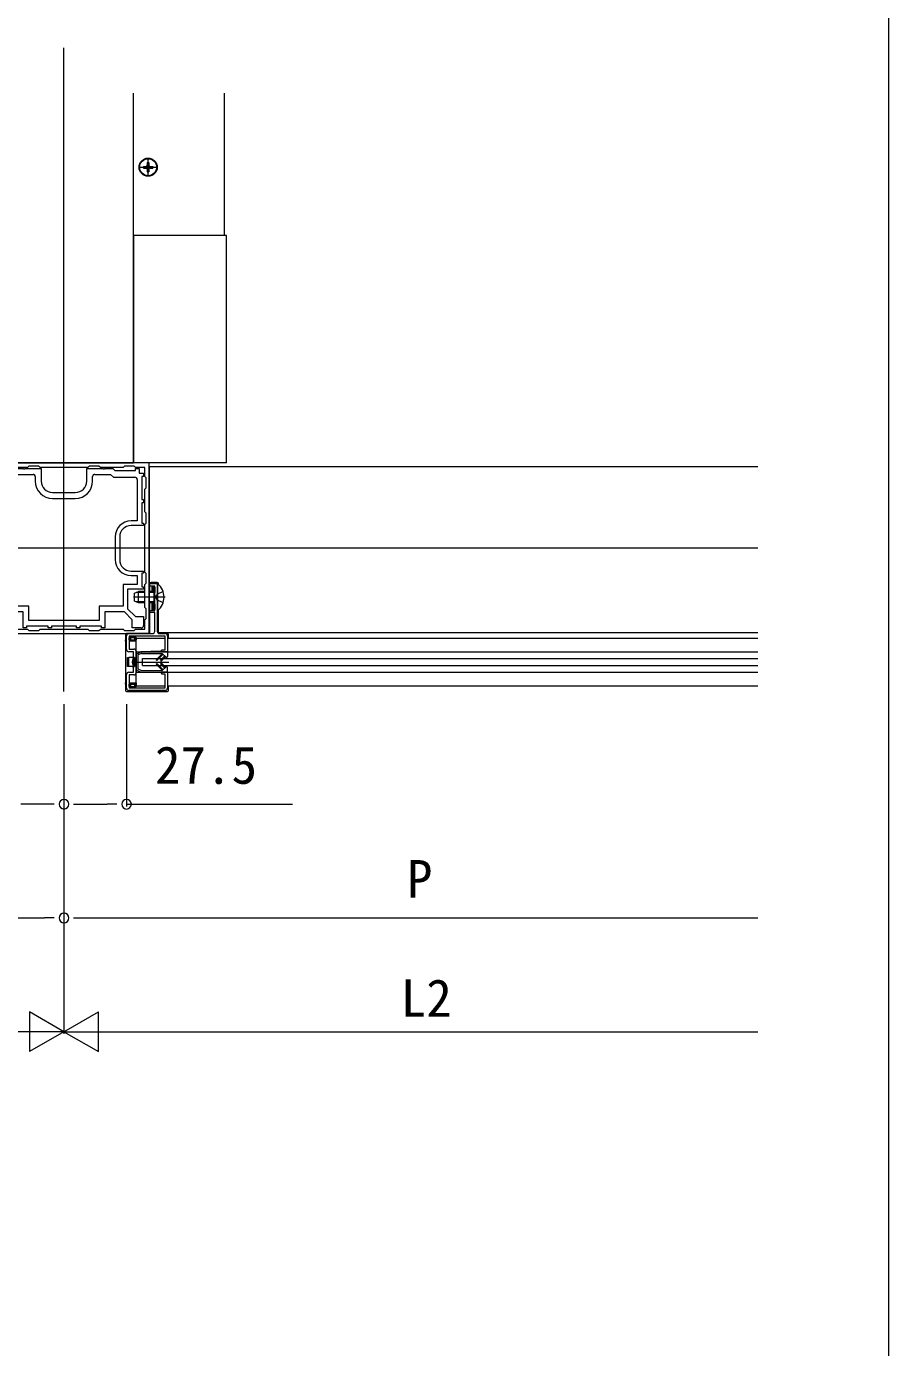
# Model space of a CAD drawing. Units: millimetres, scale not verified. Extents: x -990 to 990, y -1598 to 1604.
# Drawn here: x 611 to 990, y -659 to -78 of the extents above; entities that cross this region are included whole.
import ezdxf
from ezdxf.enums import TextEntityAlignment as Align

# ---------------------------------------------------------------- set-up
doc = ezdxf.new("R2010")
doc.units = ezdxf.units.MM
doc.header["$LTSCALE"] = 8
doc.linetypes.add('CHAIN2', pattern=[12, 9, -1, 1, -1])
doc.linetypes.add('DASHED3', pattern=[4, 3, -1])
for name, color, linetype, lineweight in [('0-0_0', 7, 'Continuous', 9), ('0-3_YKK_11', 2, 'Continuous', 9), ('0-4_YKK_12', 4, 'Continuous', 9), ('0-5_YKK_13', 6, 'Continuous', 9), ('0-6_YKK_D', 7, 'Continuous', 9)]:
    doc.layers.add(name, color=color, linetype=linetype, lineweight=lineweight)
doc.styles.add('ＭＳ ゴシック', font='')
doc.styles.get('ＭＳ ゴシック').set_extended_font_data('MS Gothic')

msp = doc.modelspace()

# ---------------------------------------------------------------- linework, layer by layer
at = {"layer": '0-0_0'}
msp.add_line((990, 1522.2), (990, -1597.8), dxfattribs=at)
at = {"layer": '0-3_YKK_11'}
for p, q in [((627.5, -370.188), (627.5, -87.188)), ((658, -269.688), (658, -107.188)), ((698, -107.188), (698, -169.688)), ((597, -269.688), (658, -269.688)), ((665, -271.188), (932.5, -271.188)), ((665, -271.188), (665, -344.188)), ((932.5, -307.188), (322.5, -307.188)), ((659.2, -346.688), (672, -346.688)), ((659.2, -367.688), (659.2, -346.688)), ((665, -344.188), (665.3, -344.188)), ((669, -344.188), (932.5, -344.188)), ((673, -346.688), (932.5, -346.688)), ((659.2, -352.688), (932.5, -352.688)), ((659.2, -361.688), (932.5, -361.688)), ((659.2, -367.688), (672, -367.688)), ((673, -367.688), (932.5, -367.688))]:
    msp.add_line(p, q, dxfattribs=at)
msp.add_circle((664.5, -139.688), 4, dxfattribs=at)
at = {"layer": '0-4_YKK_12'}
for p, q in [((662.45, -139.338), (662.45, -140.038)), ((662.45, -139.338), (663.65, -139.338)), ((664.15, -137.638), (664.85, -137.638)), ((664.15, -137.638), (664.15, -138.838)), ((664.5, -143.838), (664.5, -135.538)), ((664.85, -137.638), (664.85, -138.838)), ((665.35, -139.338), (666.55, -139.338)), ((666.55, -139.338), (666.55, -140.038)), ((660.35, -139.688), (668.65, -139.688)), ((662.45, -140.038), (663.65, -140.038)), ((664.15, -140.538), (664.15, -141.738)), ((664.15, -141.738), (664.85, -141.738)), ((664.85, -140.538), (664.85, -141.738)), ((665.35, -140.038), (666.55, -140.038)), ((699, -269.688), (658, -269.688)), ((665.3, -326.188), (665.3, -322.687)), ((668.501, -322.188), (665.799, -322.188)), ((666.2, -323.788), (666.2, -326.188)), ((666.235, -323.788), (666.2, -323.788)), ((666.9, -323.788), (666.9, -324.288)), ((667.4, -324.288), (666.9, -324.288)), ((666.9, -326.188), (666.9, -324.288)), ((667.4, -324.288), (667.4, -326.688)), ((668.5, -322.788), (668.5, -334.588)), ((668.748, -322.788), (668.5, -322.788)), ((668.748, -334.588), (668.748, -322.788)), ((669, -323.009), (669, -322.687)), ((658.5, -326.988), (660.2, -326.188)), ((658.5, -330.388), (658.5, -326.988)), ((660.2, -331.188), (658.5, -330.388)), ((663, -326.621), (659.28, -326.621)), ((663, -330.755), (659.28, -330.755)), ((663, -326.188), (660.2, -326.188)), ((660.2, -331.188), (660.2, -326.188)), ((667.1, -326.188), (665, -326.188)), ((667.1, -326.621), (665, -326.621)), ((667.1, -330.755), (665, -330.755)), ((667.1, -331.188), (667.1, -326.188)), ((667.1, -326.188), (667.4, -326.297)), ((667.1, -326.621), (667.4, -326.558)), ((667.1, -330.755), (667.4, -330.818)), ((663.027, -331.188), (660.2, -331.188)), ((667.1, -331.188), (665, -331.188)), ((665.3, -344.189), (665.3, -331.188)), ((666.2, -331.188), (666.2, -334.588)), ((666.235, -334.588), (666.2, -334.588)), ((666.261, -331.188), (666.261, -334.088)), ((666.9, -334.088), (666.9, -331.188)), ((666.9, -334.588), (666.9, -334.088)), ((667.4, -334.088), (666.9, -334.088)), ((667.1, -331.188), (667.4, -331.079)), ((667.4, -331.688), (667.4, -334.088)), ((668.748, -334.588), (668.5, -334.588)), ((669, -344.189), (669, -334.367)), ((654.5, -345.187), (654.5, -347.475)), ((655, -347.475), (654.5, -347.475)), ((654.561, -347.484), (654.5, -347.475)), ((654.561, -347.484), (655, -347.484)), ((655, -347.984), (654.592, -347.984)), ((654.592, -347.984), (654.592, -366.392)), ((664.801, -344.688), (654.999, -344.688)), ((656.2, -347.396), (656.2, -347.475)), ((656.2, -347.484), (659.2, -347.484)), ((659.2, -347.984), (656.2, -347.984)), ((656.7, -345.988), (656.7, -346.488)), ((656.7, -345.988), (658.7, -345.988)), ((658.7, -346.488), (656.7, -346.488)), ((656.7, -347.37), (658.7, -347.37)), ((658.7, -345.988), (658.7, -346.488)), ((659.2, -346.488), (658.7, -346.488)), ((659.2, -346.488), (659.2, -347.396)), ((659.2, -347.396), (659.2, -347.475)), ((659.2, -347.484), (659.2, -347.475)), ((673.001, -344.688), (669.499, -344.688)), ((673.5, -346.688), (673.5, -345.187)), ((659.3, -360.503), (659.3, -353.873)), ((659.466, -353.605), (661.24, -352.718)), ((661.402, -353.42), (660.166, -354.038)), ((670, -352.488), (661.367, -352.686)), ((661.536, -353.388), (670.705, -353.388)), ((668.169, -356.061), (670.773, -353.456)), ((668.523, -356.415), (671.127, -353.81)), ((670.3, -352.488), (670, -352.488)), ((673, -352.688), (670.5, -352.688)), ((670.705, -353.388), (672.403, -355.086)), ((673, -352.688), (673, -354.838)), ((655.5, -359.188), (655.5, -355.188)), ((655.5, -355.188), (656, -355.188)), ((656, -359.188), (655.5, -359.188)), ((657.5, -355.188), (656, -355.188)), ((658.5, -355.188), (657.5, -355.188)), ((657.5, -359.188), (658.5, -359.188)), ((658.5, -355.188), (658.5, -359.188)), ((660, -354.306), (660, -360.07)), ((662, -355.688), (932.5, -355.688)), ((662, -358.688), (662, -355.688)), ((662, -358.688), (932.5, -358.688)), ((668.169, -358.315), (670.773, -360.92)), ((668.523, -357.961), (671.127, -360.566)), ((670.07, -356.261), (671.824, -354.507)), ((670.07, -358.115), (671.824, -359.869)), ((672.177, -354.86), (670.424, -356.615)), ((672.177, -359.516), (670.424, -357.761)), ((670.705, -360.988), (672.403, -359.291)), ((673, -361.688), (673, -359.538)), ((659.466, -360.771), (661.24, -361.658)), ((661.402, -360.956), (660.166, -360.338)), ((670, -361.888), (661.367, -361.69)), ((661.536, -360.988), (670.705, -360.988)), ((670.3, -361.888), (670, -361.888)), ((673, -361.688), (670.5, -361.688)), ((654.561, -366.892), (654.5, -366.901)), ((654.5, -366.901), (655, -366.901)), ((654.5, -366.901), (654.5, -369.689)), ((655, -366.892), (654.561, -366.892)), ((654.592, -366.392), (655, -366.392)), ((654.999, -370.188), (673.001, -370.188)), ((656.2, -366.392), (659.2, -366.392)), ((659.2, -366.892), (656.2, -366.892)), ((656.2, -366.98), (656.2, -366.901)), ((656.2, -367.888), (656.2, -366.98)), ((656.2, -367.888), (656.7, -367.888)), ((658.7, -367.006), (656.7, -367.006)), ((656.7, -367.888), (658.7, -367.888)), ((658.7, -368.388), (658.7, -367.888)), ((659.2, -366.392), (659.2, -366.892)), ((659.2, -366.901), (659.2, -366.892)), ((659.2, -366.98), (659.2, -366.901)), ((673.5, -369.689), (673.5, -367.688))]:
    msp.add_line(p, q, dxfattribs=at)
at = {"layer": '0-4_YKK_12', "linetype": 'CHAIN2'}
for p, q in [((672, -328.688), (658, -328.688)), ((658.7, -357.188), (673.6, -357.188))]:
    msp.add_line(p, q, dxfattribs=at)
at = {"layer": '0-4_YKK_12', "linetype": 'DASHED3'}
for p, q in [((667.756, -328.688), (668.365, -327.543)), ((667.756, -328.688), (668.365, -329.833)), ((671.083, -326.188), (668.365, -327.543)), ((671.083, -331.188), (668.365, -329.833))]:
    msp.add_line(p, q, dxfattribs=at)
at = {"layer": '0-4_YKK_12'}
for points in [[(699, -269.688), (699, -169.688), (658, -169.688), (658, -269.688)], [(666.261, -324.288), (666.235, -323.788), (666.9, -323.788)], [(666.9, -324.288), (666.261, -324.288), (666.261, -326.188)], [(666.9, -334.588), (666.235, -334.588), (666.261, -334.088), (666.9, -334.088)], [(659.2, -347.396), (658.7, -347.37), (658.7, -346.488)], [(659.2, -366.392), (659.2, -347.984), (659.2, -347.484)], [(657.5, -359.188), (656, -359.188), (656, -355.188)], [(656.2, -366.98), (656.7, -367.006), (656.7, -367.888)], [(658.7, -368.388), (656.7, -368.388), (656.7, -367.888)]]:
    msp.add_lwpolyline(points, dxfattribs=at)
for points in [[(656.2, -346.488), (656.7, -346.488), (656.7, -347.37), (656.2, -347.396)], [(658.7, -367.888), (658.7, -367.006), (659.2, -366.98), (659.2, -367.888)]]:
    msp.add_lwpolyline(points, close=True, dxfattribs=at)
msp.add_circle((664.5, -139.688), 3.75, dxfattribs=at)
for centre, radius, start, end in [((663.65, -138.838), 0.5, 270, 0), ((665.35, -138.838), 0.5, 180, 270), ((663.65, -140.538), 0.5, 0, 90), ((665.35, -140.538), 0.5, 90, 180), ((666.9, -324.288), 0.5, 0, 90), ((663.8, -328.688), 7.7, 309.98312, 50.01688), ((666.9, -334.088), 0.5, 270, 0), ((656.7, -346.488), 0.5, 90, 180), ((658.7, -346.488), 0.5, 0, 90), ((659.6, -353.873), 0.3, 116.56506, 180), ((660.3, -354.306), 0.3, 116.56506, 180), ((661.374, -352.986), 0.3, 91.31691, 116.56506), ((661.536, -353.688), 0.3, 90, 116.56506), ((670.3, -352.688), 0.2, 0, 90), ((668.346, -356.238), 0.25, 135.00764, 315.00764), ((668.346, -358.138), 0.25, 44.99236, 224.99236), ((670.247, -356.438), 0.25, 135.00764, 315.00764), ((670.247, -357.938), 0.25, 44.99236, 224.99236), ((672.65, -354.838), 0.35, 225, 0), ((672.65, -359.538), 0.35, 0, 135), ((659.6, -360.503), 0.3, 180, 243.43494), ((660.3, -360.07), 0.3, 180, 243.43494), ((661.374, -361.39), 0.3, 243.43494, 268.68309), ((661.536, -360.688), 0.3, 243.43494, 270), ((670.3, -361.688), 0.2, 270, 0), ((656.7, -367.888), 0.5, 180, 270), ((658.7, -367.888), 0.5, 270, 0)]:
    msp.add_arc(centre, radius, start, end, dxfattribs=at)
for centre, major_axis, ratio, start_param, end_param in [((665.801, -322.689), (0.355, -0.355), 0.99628, 2.358058, 3.9251274), ((668.499, -322.689), (-0.355, -0.355), 0.99628, 2.358058, 3.9251274), ((655.001, -345.189), (0.355, -0.355), 0.99628, 2.358058, 3.9251274), ((654.561, -347.984), (0, -0.5), 0.061163, 1.5707963, 3.132866), ((664.799, -344.187), (0.355, -0.355), 0.99628, 5.4996506, 7.06672), ((669.501, -344.187), (-0.355, -0.355), 0.99628, 5.4996506, 7.06672), ((672.999, -345.189), (-0.355, -0.355), 0.99628, 2.358058, 3.9251274), ((658.5, -357.188), (0, -2), 0.5, 3.1415927, 6.2831853), ((655.001, -369.687), (0.355, 0.355), 0.99628, 2.358058, 3.9251274), ((654.561, -366.392), (0, -0.5), 0.061163, 0.0087266, 1.5707963), ((672.999, -369.687), (-0.355, 0.355), 0.99628, 2.358058, 3.9251274)]:
    msp.add_ellipse(centre, major_axis=major_axis, ratio=ratio, start_param=start_param, end_param=end_param, dxfattribs=at)
at = {"layer": '0-5_YKK_13'}
for p, q in [((627.5, -375.688), (627.5, -420.688)), ((627.5, -375.688), (627.5, -470.688)), ((627.5, -375.688), (627.5, -470.688)), ((627.5, -375.688), (627.5, -520.688)), ((627.5, -375.688), (627.5, -520.688)), ((627.5, -375.688), (627.5, -420.688)), ((655, -375.688), (655, -420.688)), ((619, -419.688), (608.5, -419.688)), ((623.25, -419.688), (619, -419.688)), ((631.75, -419.688), (636, -419.688)), ((636, -419.688), (646.5, -419.688)), ((650.75, -419.688), (646.5, -419.688)), ((655, -419.688), (727.9, -419.688)), ((322.5, -469.688), (619, -469.688)), ((623.25, -469.688), (619, -469.688)), ((631.75, -469.688), (636, -469.688)), ((636, -469.688), (932.5, -469.688)), ((627.5, -519.688), (612.345, -510.938)), ((612.345, -510.938), (612.345, -528.438)), ((627.5, -519.688), (642.655, -510.938)), ((642.655, -528.438), (642.655, -510.938)), ((627.5, -519.688), (597.189, -519.688)), ((627.5, -519.688), (612.345, -528.438)), ((627.5, -519.688), (642.655, -528.438)), ((627.5, -519.688), (657.811, -519.688)), ((645, -519.688), (932.5, -519.688))]:
    msp.add_line(p, q, dxfattribs=at)
for centre, start, end in [((627.5, -419.688), 0, 180), ((627.5, -419.688), 0, 180), ((655, -419.688), 0, 180), ((627.5, -419.688), 180, 0), ((627.5, -419.688), 180, 0), ((655, -419.688), 180, 0), ((627.5, -469.688), 0, 180), ((627.5, -469.688), 0, 180), ((627.5, -469.688), 180, 0), ((627.5, -469.688), 180, 0)]:
    msp.add_arc(centre, 2.125, start, end, dxfattribs=at)
at = {"layer": '0-6_YKK_D'}
for p, q in [((614.9, -275.688), (614.9, -277.688)), ((640.1, -277.688), (640.1, -275.688)), ((622.5, -282.688), (632.5, -282.688)), ((622.5, -285.288), (632.5, -285.288)), ((650, -302.188), (650, -312.188)), ((652, -302.188), (652, -312.188)), ((668.5, -322.688), (668.5, -343.688)), ((655, -351.688), (655, -345.688)), ((656, -344.688), (666.4, -344.688)), ((669.5, -344.688), (672, -344.688)), ((659.2, -352.488), (659.2, -361.888)), ((655, -368.688), (655, -362.688)), ((672, -369.688), (656, -369.688))]:
    msp.add_line(p, q, dxfattribs=at)
msp.add_lwpolyline([(665, -269.688), (590, -269.688), (590, -344.688), (665, -344.688)], close=True, dxfattribs=at)
for points in [[(598, -297.188), (592.5, -297.188), (592.5, -296.188), (593.3, -296.188), (593.3, -287.188), (592.5, -287.188), (592.5, -285.688), (593.3, -285.688), (593.3, -275.688), (592.5, -275.688), (592.5, -274.188), (594.5, -274.188), (594.5, -272.188), (596, -272.188), (596, -272.988), (605.164, -272.988), (605.964, -272.188), (609.542, -272.188), (609.725, -272.308), (610.275, -272.308), (610.458, -272.188), (617.5, -272.188), (617.5, -277.688)], [(638, -271.688), (617, -271.688), (616.4, -271.088), (612.1, -271.088), (611.5, -271.688), (601.5, -271.688)], [(653.5, -342.688), (654.1, -343.288), (658.4, -343.288), (659, -342.688), (663, -342.688), (663, -338.688), (663.6, -338.088), (663.6, -333.788), (663, -333.188), (663, -323.188), (663.6, -322.588), (663.6, -318.288), (663, -317.688), (663, -296.688), (663.6, -296.088), (663.6, -291.788), (663, -291.188), (663, -281.188), (663.6, -280.588), (663.6, -276.288), (663, -275.688), (663, -271.688), (659, -271.688), (658.4, -271.088), (654.1, -271.088), (653.5, -271.688), (643.5, -271.688), (642.9, -271.088), (638.6, -271.088), (638, -271.688), (617, -271.688)], [(637.5, -277.688), (637.5, -272.188), (644.542, -272.188), (644.725, -272.308), (645.275, -272.308), (645.458, -272.188), (649.036, -272.188), (649.836, -272.988), (659, -272.988), (659, -272.188), (660.5, -272.188), (660.5, -274.188), (662.5, -274.188), (662.5, -275.688), (661.7, -275.688), (661.7, -285.688), (662.5, -285.688), (662.5, -287.188), (661.7, -287.188), (661.7, -296.188), (662.5, -296.188), (662.5, -297.188), (657, -297.188)], [(596.3, -275.988), (605.7, -275.988), (607, -274.688), (613.9, -274.688)], [(641.1, -274.688), (648, -274.688), (649.3, -275.988), (658.7, -275.988)], [(659.7, -276.988), (659.7, -295.188), (657, -295.188)], [(643, -338.888), (612, -338.888), (612, -332.688), (601.5, -332.688), (601.5, -323.188), (595.3, -323.188), (595.3, -319.188), (598, -319.188)], [(657, -319.188), (659.7, -319.188), (659.7, -323.188), (653.5, -323.188), (653.5, -332.688), (643, -332.688), (643, -338.888), (612, -338.888)], [(657, -317.188), (662.5, -317.188), (662.5, -318.188), (661.7, -318.188), (661.7, -324.188), (662.5, -324.188), (662.5, -325.188), (655.5, -325.188), (655.5, -333.774), (658.914, -337.188), (662.5, -337.188), (662.5, -341.188)], [(667.4, -343.688), (667.4, -335.388), (665.3, -335.388), (665.3, -334.588), (667.4, -334.588), (667.4, -329.646), (667.52, -329.463), (667.52, -328.913), (667.4, -328.73), (667.4, -323.788), (665.3, -323.788), (665.3, -322.688), (668.5, -322.688)], [(633, -341.388), (622, -341.388), (622, -342.188), (620.5, -342.188), (620.5, -341.388), (611, -341.388), (611, -342.188), (609.5, -342.188), (609.5, -335.188), (600.914, -335.188), (597.5, -338.602), (597.5, -342.188), (593.5, -342.188)], [(661.5, -342.188), (657.5, -342.188), (657.5, -338.602), (654.086, -335.188), (645.5, -335.188), (645.5, -342.188), (644, -342.188), (644, -341.388), (634.5, -341.388), (634.5, -342.188), (633, -342.188), (633, -341.388)], [(601.5, -342.688), (611.5, -342.688), (612.1, -343.288), (616.4, -343.288), (617, -342.688), (638, -342.688), (638.6, -343.288), (642.9, -343.288), (643.5, -342.688), (653.5, -342.688)], [(673, -345.688), (673, -352.688), (670.5, -352.688), (670.5, -351.888), (672, -351.888), (672, -345.888), (656.2, -345.888), (656.2, -351.488), (658.2, -351.488)], [(656, -361.688), (658, -361.688), (658, -352.688), (656, -352.688)], [(658.2, -362.888), (656.2, -362.888), (656.2, -368.488), (672, -368.488), (672, -362.488), (670.5, -362.488), (670.5, -361.688), (673, -361.688), (673, -368.688)]]:
    msp.add_lwpolyline(points, dxfattribs=at)
for centre, radius, start, end in [((613.9, -275.688), 1, 0.00001, 89.99999), ((622.5, -277.688), 7.6, 180.00001, 269.99999), ((622.5, -277.688), 5, 180.00001, 269.99999), ((632.5, -277.688), 7.6, 270.00001, 359.99999), ((632.5, -277.688), 5, 270.00001, 359.99999), ((641.1, -275.688), 1, 90.00001, 179.99999), ((658.7, -276.988), 1, 0.00001, 89.99999), ((657, -302.188), 7, 90.00001, 179.99999), ((657, -302.188), 5, 90.00001, 179.99999), ((657, -312.188), 7, 180.00001, 269.99999), ((657, -312.188), 5, 180.00001, 269.99999), ((661.5, -341.188), 1, 270.00001, 359.99999), ((656, -345.688), 1, 90.00001, 179.99999), ((666.4, -343.688), 1, 270.00001, 359.99999), ((669.5, -343.688), 1, 180.00001, 269.99999), ((672, -345.688), 1, 0.00001, 89.99999), ((656, -351.688), 1, 180.00001, 269.99999), ((658.2, -352.488), 1, 0.00001, 89.99999), ((656, -362.688), 1, 90.00001, 179.99999), ((658.2, -361.888), 1, 270.00001, 359.99999), ((656, -368.688), 1, 180.00001, 269.99999), ((672, -368.688), 1, 270.00001, 359.99999)]:
    msp.add_arc(centre, radius, start, end, dxfattribs=at)

# ---------------------------------------------------------------- texts
at = {"layer": '0-5_YKK_13', "style": 'ＭＳ ゴシック'}
for s, p in [('27.5', (667.5, -415.688)), ('P', (778.25, -465.688)), ('L2', (775.55, -518.088))]:
    msp.add_text(s, height=16.5, dxfattribs=at).set_placement(p, align=Align.BOTTOM_LEFT)

doc.saveas('drawing.dxf')
